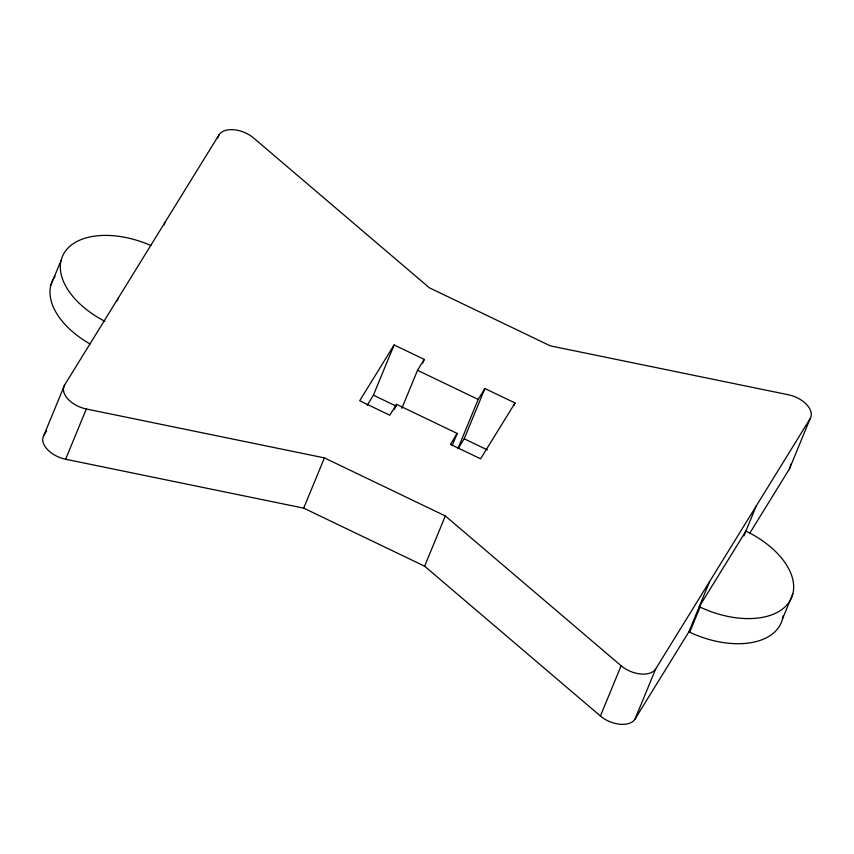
<?xml version="1.0" encoding="UTF-8"?>
<svg xmlns="http://www.w3.org/2000/svg" width="854" height="854" viewBox="0 0 854 854"><rect width="100%" height="100%" fill="white"/><g stroke="black" fill="none" stroke-linecap="round" stroke-linejoin="round"><path stroke-width="1.28" d="M50.792 285.321L61.146 260.203M709.599 581.585L688.879 631.832L635.002 719.132A22.417 13.216 22.4 0 1 600.415 716.015L424.619 566.191L303.704 508.141L65.619 459.238A22.417 13.216 22.4 0 1 43.874 435.316L64.584 385.058L218.998 134.868A22.417 13.216 22.4 0 1 253.585 137.985L429.381 287.809L550.296 345.859L788.381 394.761A22.417 13.216 22.4 0 1 810.126 418.684L789.416 468.942L749.534 533.558M117.169 300.907L118.46 297.758M65.619 459.238L86.329 408.991A22.417 13.216 22.4 0 1 64.584 385.058M163.819 225.307L165.121 222.168M217.695 138.006L218.998 134.868M303.704 508.141L324.413 457.893L445.329 515.944L621.136 665.768A22.417 13.216 22.4 0 0 655.712 668.885L810.126 418.684M367.209 405.234L373.401 395.188L394.121 344.941L424.246 359.406L422.73 363.078M394.505 409.226L396.523 404.316L457.189 433.448L452.14 445.703M401.86 408.297L417.51 370.305L424.246 359.406M457.979 448.446L478.187 399.426L484.912 388.527L515.037 402.992L514.023 405.447M458.15 448.585L464.202 438.785L484.912 388.527M424.619 566.191L445.329 515.944M600.415 716.015L621.136 665.768M635.002 719.132L655.712 668.885M688.879 631.832L689.712 632.227L700.066 607.098A74.736 44.034 22.4 0 0 789.736 601.163A74.736 44.034 22.4 0 0 746.716 531.519L745.894 531.113L699.245 606.703L700.066 607.098M743.919 535.896L756.249 505.984M782.499 618.926L792.854 593.797M43.874 435.316L46.671 430.779M394.121 344.941L359.673 400.75L389.798 415.215L396.523 404.316M457.189 433.448L450.464 444.347L480.588 458.811L515.037 402.992M86.329 408.991L324.413 457.893M417.51 370.305L478.187 399.426M373.401 395.188L396.576 406.312M464.202 438.785L487.367 449.909M790.58 464.202A22.417 13.216 22.4 0 1 789.416 468.942M104.903 321.296A74.736 44.034 22.4 0 1 64.157 253.008A74.736 44.034 22.4 0 1 150.891 245.514M90.065 343.981A74.736 44.034 22.4 0 1 55.008 276.301M783.086 615.798A74.736 44.034 22.4 0 1 689.712 632.227"/></g></svg>
